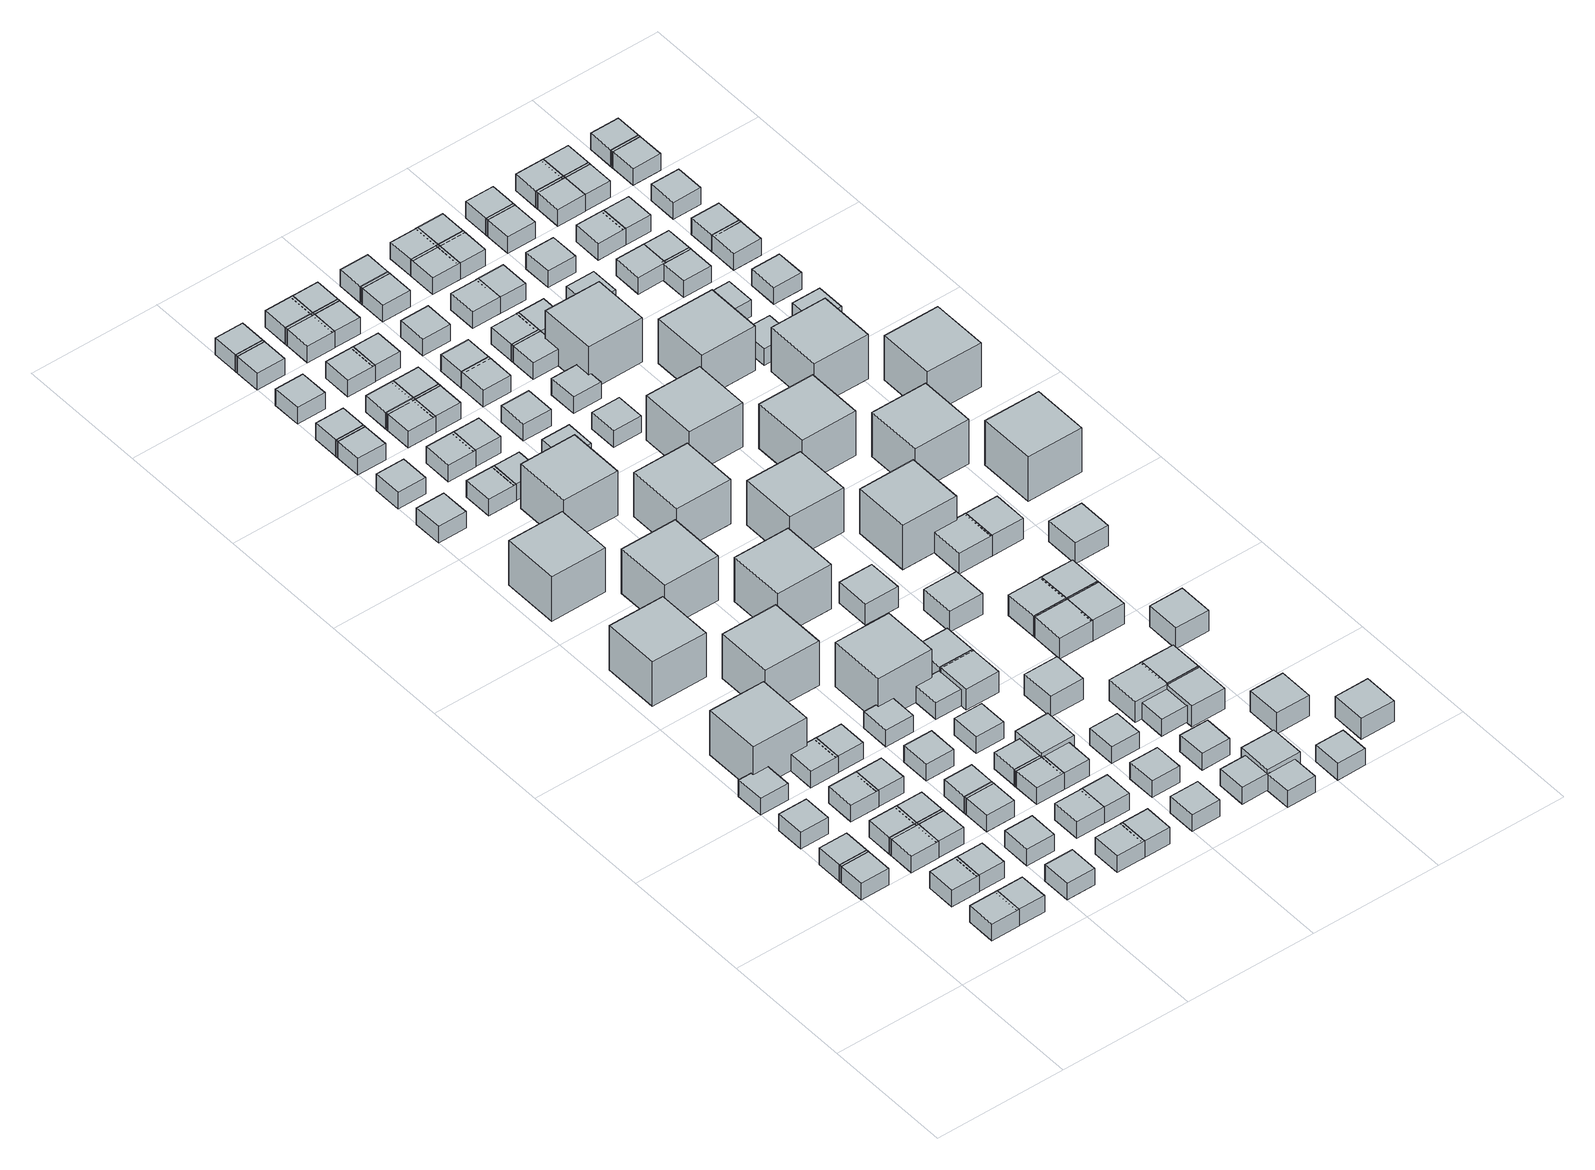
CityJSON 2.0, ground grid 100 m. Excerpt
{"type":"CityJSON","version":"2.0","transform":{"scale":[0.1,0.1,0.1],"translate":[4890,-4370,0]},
"CityObjects":{
"object1":{"type":"GenericCityObject","geometry":[{"type":"Solid","lod":"1","boundaries":[[[[0,1,2,3]],[[4,5,1,0]],[[5,6,2,1]],[[6,7,3,2]],[[7,4,0,3]],[[7,6,5,4]]]]}]},
"object2":{"type":"GenericCityObject","geometry":[{"type":"Solid","lod":"1","boundaries":[[[[8,9,10,11]],[[12,13,9,8]],[[13,14,10,9]],[[14,15,11,10]],[[15,12,8,11]],[[15,14,13,12]]]]}]},
"object3":{"type":"GenericCityObject","geometry":[{"type":"Solid","lod":"1","boundaries":[[[[16,17,18,19]],[[20,21,17,16]],[[21,22,18,17]],[[22,23,19,18]],[[23,20,16,19]],[[23,22,21,20]]]]}]},
"object4":{"type":"GenericCityObject","geometry":[{"type":"Solid","lod":"1","boundaries":[[[[24,25,26,27]],[[28,29,25,24]],[[29,30,26,25]],[[30,31,27,26]],[[31,28,24,27]],[[31,30,29,28]]]]}]},
"object5":{"type":"GenericCityObject","geometry":[{"type":"Solid","lod":"1","boundaries":[[[[32,33,34,35]],[[36,37,33,32]],[[37,38,34,33]],[[38,39,35,34]],[[39,36,32,35]],[[39,38,37,36]]]]}]},
"object6":{"type":"GenericCityObject","geometry":[{"type":"Solid","lod":"1","boundaries":[[[[40,41,42,43]],[[44,45,41,40]],[[45,46,42,41]],[[46,47,43,42]],[[47,44,40,43]],[[47,46,45,44]]]]}]},
"object7":{"type":"GenericCityObject","geometry":[{"type":"Solid","lod":"1","boundaries":[[[[48,49,50,51]],[[52,53,49,48]],[[53,54,50,49]],[[54,55,51,50]],[[55,52,48,51]],[[55,54,53,52]]]]}]},
"object8":{"type":"GenericCityObject","geometry":[{"type":"Solid","lod":"1","boundaries":[[[[56,57,58,59]],[[60,61,57,56]],[[61,62,58,57]],[[62,63,59,58]],[[63,60,56,59]],[[63,62,61,60]]]]}]},
"object9":{"type":"GenericCityObject","geometry":[{"type":"Solid","lod":"1","boundaries":[[[[64,65,66,67]],[[68,69,65,64]],[[69,70,66,65]],[[70,71,67,66]],[[71,68,64,67]],[[71,70,69,68]]]]}]},
"object10":{"type":"GenericCityObject","geometry":[{"type":"Solid","lod":"1","boundaries":[[[[72,73,74,75]],[[76,77,73,72]],[[77,78,74,73]],[[78,79,75,74]],[[79,76,72,75]],[[79,78,77,76]]]]}]},
"object11":{"type":"GenericCityObject","geometry":[{"type":"Solid","lod":"1","boundaries":[[[[80,81,82,83]],[[84,85,81,80]],[[85,86,82,81]],[[86,87,83,82]],[[87,84,80,83]],[[87,86,85,84]]]]}]},
"object12":{"type":"GenericCityObject","geometry":[{"type":"Solid","lod":"1","boundaries":[[[[88,89,90,91]],[[92,93,89,88]],[[93,94,90,89]],[[94,95,91,90]],[[95,92,88,91]],[[95,94,93,92]]]]}]},
"object13":{"type":"GenericCityObject","geometry":[{"type":"Solid","lod":"1","boundaries":[[[[96,97,98,99]],[[100,101,97,96]],[[101,102,98,97]],[[102,103,99,98]],[[103,100,96,99]],[[103,102,101,100]]]]}]},
"object14":{"type":"GenericCityObject","geometry":[{"type":"Solid","lod":"1","boundaries":[[[[104,105,106,107]],[[108,109,105,104]],[[109,110,106,105]],[[110,111,107,106]],[[111,108,104,107]],[[111,110,109,108]]]]}]},
"object15":{"type":"GenericCityObject","geometry":[{"type":"Solid","lod":"1","boundaries":[[[[112,113,114,115]],[[116,117,113,112]],[[117,118,114,113]],[[118,119,115,114]],[[119,116,112,115]],[[119,118,117,116]]]]}]},
"object16":{"type":"GenericCityObject","geometry":[{"type":"Solid","lod":"1","boundaries":[[[[120,121,122,123]],[[124,125,121,120]],[[125,126,122,121]],[[126,127,123,122]],[[127,124,120,123]],[[127,126,125,124]]]]}]},
"object17":{"type":"GenericCityObject","geometry":[{"type":"Solid","lod":"1","boundaries":[[[[128,129,130,131]],[[132,133,129,128]],[[133,134,130,129]],[[134,135,131,130]],[[135,132,128,131]],[[135,134,133,132]]]]}]},
"object18":{"type":"GenericCityObject","geometry":[{"type":"Solid","lod":"1","boundaries":[[[[136,137,138,139]],[[140,141,137,136]],[[141,142,138,137]],[[142,143,139,138]],[[143,140,136,139]],[[143,142,141,140]]]]}]},
"object19":{"type":"GenericCityObject","geometry":[{"type":"Solid","lod":"1","boundaries":[[[[144,145,146,147]],[[148,149,145,144]],[[149,150,146,145]],[[150,151,147,146]],[[151,148,144,147]],[[151,150,149,148]]]]}]},
"object20":{"type":"GenericCityObject","geometry":[{"type":"Solid","lod":"1","boundaries":[[[[152,153,154,155]],[[156,157,153,152]],[[157,158,154,153]],[[158,159,155,154]],[[159,156,152,155]],[[159,158,157,156]]]]}]},
"object21":{"type":"GenericCityObject","geometry":[{"type":"Solid","lod":"1","boundaries":[[[[160,161,162,163]],[[164,165,161,160]],[[165,166,162,161]],[[166,167,163,162]],[[167,164,160,163]],[[167,166,165,164]]]]}]},
"object22":{"type":"GenericCityObject","geometry":[{"type":"Solid","lod":"1","boundaries":[[[[168,169,170,171]],[[172,173,169,168]],[[173,174,170,169]],[[174,175,171,170]],[[175,172,168,171]],[[175,174,173,172]]]]}]},
"object23":{"type":"GenericCityObject","geometry":[{"type":"Solid","lod":"1","boundaries":[[[[176,177,178,179]],[[180,181,177,176]],[[181,182,178,177]],[[182,183,179,178]],[[183,180,176,179]],[[183,182,181,180]]]]}]},
"object24":{"type":"GenericCityObject","geometry":[{"type":"Solid","lod":"1","boundaries":[[[[184,185,186,187]],[[188,189,185,184]],[[189,190,186,185]],[[190,191,187,186]],[[191,188,184,187]],[[191,190,189,188]]]]}]},
"object25":{"type":"GenericCityObject","geometry":[{"type":"Solid","lod":"1","boundaries":[[[[192,193,194,195]],[[196,197,193,192]],[[197,198,194,193]],[[198,199,195,194]],[[199,196,192,195]],[[199,198,197,196]]]]}]},
"object26":{"type":"GenericCityObject","geometry":[{"type":"Solid","lod":"1","boundaries":[[[[200,201,202,203]],[[204,205,201,200]],[[205,206,202,201]],[[206,207,203,202]],[[207,204,200,203]],[[207,206,205,204]]]]}]},
"object27":{"type":"GenericCityObject","geometry":[{"type":"Solid","lod":"1","boundaries":[[[[208,209,210,211]],[[212,213,209,208]],[[213,214,210,209]],[[214,215,211,210]],[[215,212,208,211]],[[215,214,213,212]]]]}]},
"object28":{"type":"GenericCityObject","geometry":[{"type":"Solid","lod":"1","boundaries":[[[[216,217,218,219]],[[220,221,217,216]],[[221,222,218,217]],[[222,223,219,218]],[[223,220,216,219]],[[223,222,221,220]]]]}]},
"object29":{"type":"GenericCityObject","geometry":[{"type":"Solid","lod":"1","boundaries":[[[[224,225,226,227]],[[228,229,225,224]],[[229,230,226,225]],[[230,231,227,226]],[[231,228,224,227]],[[231,230,229,228]]]]}]},
"object30":{"type":"GenericCityObject","geometry":[{"type":"Solid","lod":"1","boundaries":[[[[232,233,234,235]],[[236,237,233,232]],[[237,238,234,233]],[[238,239,235,234]],[[239,236,232,235]],[[239,238,237,236]]]]}]},
"object31":{"type":"GenericCityObject","geometry":[{"type":"Solid","lod":"1","boundaries":[[[[240,241,242,243]],[[244,245,241,240]],[[245,246,242,241]],[[246,247,243,242]],[[247,244,240,243]],[[247,246,245,244]]]]}]},
"object32":{"type":"GenericCityObject","geometry":[{"type":"Solid","lod":"1","boundaries":[[[[248,249,250,251]],[[252,253,249,248]],[[253,254,250,249]],[[254,255,251,250]],[[255,252,248,251]],[[255,254,253,252]]]]}]},
"object33":{"type":"GenericCityObject","geometry":[{"type":"Solid","lod":"1","boundaries":[[[[256,257,258,259]],[[260,261,257,256]],[[261,262,258,257]],[[262,263,259,258]],[[263,260,256,259]],[[263,262,261,260]]]]}]},
"object34":{"type":"GenericCityObject","geometry":[{"type":"Solid","lod":"1","boundaries":[[[[264,265,266,267]],[[268,269,265,264]],[[269,270,266,265]],[[270,271,267,266]],[[271,268,264,267]],[[271,270,269,268]]]]}]},
"object35":{"type":"GenericCityObject","geometry":[{"type":"Solid","lod":"1","boundaries":[[[[272,273,274,275]],[[276,277,273,272]],[[277,278,274,273]],[[278,279,275,274]],[[279,276,272,275]],[[279,278,277,276]]]]}]},
"object36":{"type":"GenericCityObject","geometry":[{"type":"Solid","lod":"1","boundaries":[[[[280,281,282,283]],[[284,285,281,280]],[[285,286,282,281]],[[286,287,283,282]],[[287,284,280,283]],[[287,286,285,284]]]]}]},
"object37":{"type":"GenericCityObject","geometry":[{"type":"Solid","lod":"1","boundaries":[[[[288,289,290,291]],[[292,293,289,288]],[[293,294,290,289]],[[294,295,291,290]],[[295,292,288,291]],[[295,294,293,292]]]]}]},
"object38":{"type":"GenericCityObject","geometry":[{"type":"Solid","lod":"1","boundaries":[[[[296,297,298,299]],[[300,301,297,296]],[[301,302,298,297]],[[302,303,299,298]],[[303,300,296,299]],[[303,302,301,300]]]]}]},
"object39":{"type":"GenericCityObject","geometry":[{"type":"Solid","lod":"1","boundaries":[[[[304,305,306,307]],[[308,309,305,304]],[[309,310,306,305]],[[310,311,307,306]],[[311,308,304,307]],[[311,310,309,308]]]]}]},
"object40":{"type":"GenericCityObject","geometry":[{"type":"Solid","lod":"1","boundaries":[[[[312,313,314,315]],[[316,317,313,312]],[[317,318,314,313]],[[318,319,315,314]],[[319,316,312,315]],[[319,318,317,316]]]]}]},
"object41":{"type":"GenericCityObject","geometry":[{"type":"Solid","lod":"1","boundaries":[[[[320,321,322,323]],[[324,325,321,320]],[[325,326,322,321]],[[326,327,323,322]],[[327,324,320,323]],[[327,326,325,324]]]]}]},
"object42":{"type":"GenericCityObject","geometry":[{"type":"Solid","lod":"1","boundaries":[[[[328,329,330,331]],[[332,333,329,328]],[[333,334,330,329]],[[334,335,331,330]],[[335,332,328,331]],[[335,334,333,332]]]]}]},
"object43":{"type":"GenericCityObject","geometry":[{"type":"Solid","lod":"1","boundaries":[[[[336,337,338,339]],[[340,341,337,336]],[[341,342,338,337]],[[342,343,339,338]],[[343,340,336,339]],[[343,342,341,340]]]]}]},
"object44":{"type":"GenericCityObject","geometry":[{"type":"Solid","lod":"1","boundaries":[[[[344,345,346,347]],[[348,349,345,344]],[[349,350,346,345]],[[350,351,347,346]],[[351,348,344,347]],[[351,350,349,348]]]]}]},
"object45":{"type":"GenericCityObject","geometry":[{"type":"Solid","lod":"1","boundaries":[[[[352,353,354,355]],[[356,357,353,352]],[[357,358,354,353]],[[358,359,355,354]],[[359,356,352,355]],[[359,358,357,356]]]]}]},
"object46":{"type":"GenericCityObject","geometry":[{"type":"Solid","lod":"1","boundaries":[[[[360,361,362,363]],[[364,365,361,360]],[[365,366,362,361]],[[366,367,363,362]],[[367,364,360,363]],[[367,366,365,364]]]]}]},
"object47":{"type":"GenericCityObject","geometry":[{"type":"Solid","lod":"1","boundaries":[[[[368,369,370,371]],[[372,373,369,368]],[[373,374,370,369]],[[374,375,371,370]],[[375,372,368,371]],[[375,374,373,372]]]]}]},
"object48":{"type":"GenericCityObject","geometry":[{"type":"Solid","lod":"1","boundaries":[[[[376,377,378,379]],[[380,381,377,376]],[[381,382,378,377]],[[382,383,379,378]],[[383,380,376,379]],[[383,382,381,380]]]]}]},
"object49":{"type":"GenericCityObject","geometry":[{"type":"Solid","lod":"1","boundaries":[[[[384,385,386,387]],[[388,389,385,384]],[[389,390,386,385]],[[390,391,387,386]],[[391,388,384,387]],[[391,390,389,388]]]]}]},
"object50":{"type":"GenericCityObject","geometry":[{"type":"Solid","lod":"1","boundaries":[[[[392,393,394,395]],[[396,397,393,392]],[[397,398,394,393]],[[398,399,395,394]],[[399,396,392,395]],[[399,398,397,396]]]]}]},
"object51":{"type":"GenericCityObject","geometry":[{"type":"Solid","lod":"1","boundaries":[[[[400,401,402,403]],[[404,405,401,400]],[[405,406,402,401]],[[406,407,403,402]],[[407,404,400,403]],[[407,406,405,404]]]]}]},
"object52":{"type":"GenericCityObject","geometry":[{"type":"Solid","lod":"1","boundaries":[[[[408,409,410,411]],[[412,413,409,408]],[[413,414,410,409]],[[414,415,411,410]],[[415,412,408,411]],[[415,414,413,412]]]]}]},
"object53":{"type":"GenericCityObject","geometry":[{"type":"Solid","lod":"1","boundaries":[[[[416,417,418,419]],[[420,421,417,416]],[[421,422,418,417]],[[422,423,419,418]],[[423,420,416,419]],[[423,422,421,420]]]]}]},
"object54":{"type":"GenericCityObject","geometry":[{"type":"Solid","lod":"1","boundaries":[[[[424,425,426,427]],[[428,429,425,424]],[[429,430,426,425]],[[430,431,427,426]],[[431,428,424,427]],[[431,430,429,428]]]]}]},
"object55":{"type":"GenericCityObject","geometry":[{"type":"Solid","lod":"1","boundaries":[[[[432,433,434,435]],[[436,437,433,432]],[[437,438,434,433]],[[438,439,435,434]],[[439,436,432,435]],[[439,438,437,436]]]]}]},
"object56":{"type":"GenericCityObject","geometry":[{"type":"Solid","lod":"1","boundaries":[[[[440,441,442,443]],[[444,445,441,440]],[[445,446,442,441]],[[446,447,443,442]],[[447,444,440,443]],[[447,446,445,444]]]]}]},
"object57":{"type":"GenericCityObject","geometry":[{"type":"Solid","lod":"1","boundaries":[[[[448,449,450,451]],[[452,453,449,448]],[[453,454,450,449]],[[454,455,451,450]],[[455,452,448,451]],[[455,454,453,452]]]]}]},
"object58":{"type":"GenericCityObject","geometry":[{"type":"Solid","lod":"1","boundaries":[[[[456,457,458,459]],[[460,461,457,456]],[[461,462,458,457]],[[462,463,459,458]],[[463,460,456,459]],[[463,462,461,460]]]]}]},
"object59":{"type":"GenericCityObject","geometry":[{"type":"Solid","lod":"1","boundaries":[[[[464,465,466,467]],[[468,469,465,464]],[[469,470,466,465]],[[470,471,467,466]],[[471,468,464,467]],[[471,470,469,468]]]]}]},
"object60":{"type":"GenericCityObject","geometry":[{"type":"Solid","lod":"1","boundaries":[[[[472,473,474,475]],[[476,477,473,472]],[[477,478,474,473]],[[478,479,475,474]],[[479,476,472,475]],[[479,478,477,476]]]]}]},
"object61":{"type":"GenericCityObject","geometry":[{"type":"Solid","lod":"1","boundaries":[[[[480,481,482,483]],[[484,485,481,480]],[[485,486,482,481]],[[486,487,483,482]],[[487,484,480,483]],[[487,486,485,484]]]]}]},
"object62":{"type":"GenericCityObject","geometry":[{"type":"Solid","lod":"1","boundaries":[[[[488,489,490,491]],[[492,493,489,488]],[[493,494,490,489]],[[494,495,491,490]],[[495,492,488,491]],[[495,494,493,492]]]]}]},
"object63":{"type":"GenericCityObject","geometry":[{"type":"Solid","lod":"1","boundaries":[[[[496,497,498,499]],[[500,501,497,496]],[[501,502,498,497]],[[502,503,499,498]],[[503,500,496,499]],[[503,502,501,500]]]]}]},
"object64":{"type":"GenericCityObject","geometry":[{"type":"Solid","lod":"1","boundaries":[[[[504,505,506,507]],[[508,509,505,504]],[[509,510,506,505]],[[510,511,507,506]],[[511,508,504,507]],[[511,510,509,508]]]]}]},
"object65":{"type":"GenericCityObject","geometry":[{"type":"Solid","lod":"1","boundaries":[[[[512,513,514,515]],[[516,517,513,512]],[[517,518,514,513]],[[518,519,515,514]],[[519,516,512,515]],[[519,518,517,516]]]]}]},
"object66":{"type":"GenericCityObject","geometry":[{"type":"Solid","lod":"1","boundaries":[[[[520,521,522,523]],[[524,525,521,520]],[[525,526,522,521]],[[526,527,523,522]],[[527,524,520,523]],[[527,526,525,524]]]]}]},
"object67":{"type":"GenericCityObject","geometry":[{"type":"Solid","lod":"1","boundaries":[[[[528,529,530,531]],[[532,533,529,528]],[[533,534,530,529]],[[534,535,531,530]],[[535,532,528,531]],[[535,534,533,532]]]]}]},
"object68":{"type":"GenericCityObject","geometry":[{"type":"Solid","lod":"1","boundaries":[[[[536,537,538,539]],[[540,541,537,536]],[[541,542,538,537]],[[542,543,539,538]],[[543,540,536,539]],[[543,542,541,540]]]]}]},
"object69":{"type":"GenericCityObject","geometry":[{"type":"Solid","lod":"1","boundaries":[[[[544,545,546,547]],[[548,549,545,544]],[[549,550,546,545]],[[550,551,547,546]],[[551,548,544,547]],[[551,550,549,548]]]]}]},
"object70":{"type":"GenericCityObject","geometry":[{"type":"Solid","lod":"1","boundaries":[[[[552,553,554,555]],[[556,557,553,552]],[[557,558,554,553]],[[558,559,555,554]],[[559,556,552,555]],[[559,558,557,556]]]]}]},
"object71":{"type":"GenericCityObject","geometry":[{"type":"Solid","lod":"1","boundaries":[[[[560,561,562,563]],[[564,565,561,560]],[[565,566,562,561]],[[566,567,563,562]],[[567,564,560,563]],[[567,566,565,564]]]]}]},
"object72":{"type":"GenericCityObject","geometry":[{"type":"Solid","lod":"1","boundaries":[[[[568,569,570,571]],[[572,573,569,568]],[[573,574,570,569]],[[574,575,571,570]],[[575,572,568,571]],[[575,574,573,572]]]]}]},
"object73":{"type":"GenericCityObject","geometry":[{"type":"Solid","lod":"1","boundaries":[[[[576,577,578,579]],[[580,581,577,576]],[[581,582,578,577]],[[582,583,579,578]],[[583,580,576,579]],[[583,582,581,580]]]]}]},
"object74":{"type":"GenericCityObject","geometry":[{"type":"Solid","lod":"1","boundaries":[[[[584,585,586,587]],[[588,589,585,584]],[[589,590,586,585]],[[590,591,587,586]],[[591,588,584,587]],[[591,590,589,588]]]]}]},
"object75":{"type":"GenericCityObject","geometry":[{"type":"Solid","lod":"1","boundaries":[[[[592,593,594,595]],[[596,597,593,592]],[[597,598,594,593]],[[598,599,595,594]],[[599,596,592,595]],[[599,598,597,596]]]]}]},
"object76":{"type":"GenericCityObject","geometry":[{"type":"Solid","lod":"1","boundaries":[[[[600,601,602,603]],[[604,605,601,600]],[[605,606,602,601]],[[606,607,603,602]],[[607,604,600,603]],[[607,606,605,604]]]]}]},
"object77":{"type":"GenericCityObject","geometry":[{"type":"Solid","lod":"1","boundaries":[[[[608,609,610,611]],[[612,613,609,608]],[[613,614,610,609]],[[614,615,611,610]],[[615,612,608,611]],[[615,614,613,612]]]]}]},
"object78":{"type":"GenericCityObject","geometry":[{"type":"Solid","lod":"1","boundaries":[[[[616,617,618,619]],[[620,621,617,616]],[[621,622,618,617]],[[622,623,619,618]],[[623,620,616,619]],[[623,622,621,620]]]]}]},
"object79":{"type":"GenericCityObject","geometry":[{"type":"Solid","lod":"1","boundaries":[[[[624,625,626,627]],[[628,629,625,624]],[[629,630,626,625]],[[630,631,627,626]],[[631,628,624,627]],[[631,630,629,628]]]]}]},
"object80":{"type":"GenericCityObject","geometry":[{"type":"Solid","lod":"1","boundaries":[[[[632,633,634,635]],[[636,637,633,632]],[[637,638,634,633]],[[638,639,635,634]],[[639,636,632,635]],[[639,638,637,636]]]]}]},
"object81":{"type":"GenericCityObject","geometry":[{"type":"Solid","lod":"1","boundaries":[[[[640,641,642,643]],[[644,645,641,640]],[[645,646,642,641]],[[646,647,643,642]],[[647,644,640,643]],[[647,646,645,644]]]]}]},
"object82":{"type":"GenericCityObject","geometry":[{"type":"Solid","lod":"1","boundaries":[[[[648,649,650,651]],[[652,653,649,648]],[[653,654,650,649]],[[654,655,651,650]],[[655,652,648,651]],[[655,654,653,652]]]]}]},
"object83":{"type":"GenericCityObject","geometry":[{"type":"Solid","lod":"1","boundaries":[[[[656,657,658,659]],[[660,661,657,656]],[[661,662,658,657]],[[662,663,659,658]],[[663,660,656,659]],[[663,662,661,660]]]]}]},
"object84":{"type":"GenericCityObject","geometry":[{"type":"Solid","lod":"1","boundaries":[[[[664,665,666,667]],[[668,669,665,664]],[[669,670,666,665]],[[670,671,667,666]],[[671,668,664,667]],[[671,670,669,668]]]]}]},
"object85":{"type":"GenericCityObject","geometry":[{"type":"Solid","lod":"1","boundaries":[[[[672,673,674,675]],[[676,677,673,672]],[[677,678,674,673]],[[678,679,675,674]],[[679,676,672,675]],[[679,678,677,676]]]]}]},
"object86":{"type":"GenericCityObject","geometry":[{"type":"Solid","lod":"1","boundaries":[[[[680,681,682,683]],[[684,685,681,680]],[[685,686,682,681]],[[686,687,683,682]],[[687,684,680,683]],[[687,686,685,684]]]]}]},
"object87":{"type":"GenericCityObject","geometry":[{"type":"Solid","lod":"1","boundaries":[[[[688,689,690,691]],[[692,693,689,688]],[[693,694,690,689]],[[694,695,691,690]],[[695,692,688,691]],[[695,694,693,692]]]]}]},
"object88":{"type":"GenericCityObject","geometry":[{"type":"Solid","lod":"1","boundaries":[[[[696,697,698,699]],[[700,701,697,696]],[[701,702,698,697]],[[702,703,699,698]],[[703,700,696,699]],[[703,702,701,700]]]]}]},
"object89":{"type":"GenericCityObject","geometry":[{"type":"Solid","lod":"1","boundaries":[[[[704,705,706,707]],[[708,709,705,704]],[[709,710,706,705]],[[710,711,707,706]],[[711,708,704,707]],[[711,710,709,708]]]]}]},
"object90":{"type":"GenericCityObject","geometry":[{"type":"Solid","lod":"1","boundaries":[[[[712,713,714,715]],[[716,717,713,712]],[[717,718,714,713]],[[718,719,715,714]],[[719,716,712,715]],[[719,718,717,716]]]]}]},
"object91":{"type":"GenericCityObject","geometry":[{"type":"Solid","lod":"1","boundaries":[[[[720,721,722,723]],[[724,725,721,720]],[[725,726,722,721]],[[726,727,723,722]],[[727,724,720,723]],[[727,726,725,724]]]]}]},
"object92":{"type":"GenericCityObject","geometry":[{"type":"Solid","lod":"1","boundaries":[[[[728,729,730,731]],[[732,733,729,728]],[[733,734,730,729]],[[734,735,731,730]],[[735,732,728,731]],[[735,734,733,732]]]]}]},
"object93":{"type":"GenericCityObject","geometry":[{"type":"Solid","lod":"1","boundaries":[[[[736,737,738,739]],[[740,741,737,736]],[[741,742,738,737]],[[742,743,739,738]],[[743,740,736,739]],[[743,742,741,740]]]]}]},
"object94":{"type":"GenericCityObject","geometry":[{"type":"Solid","lod":"1","boundaries":[[[[744,745,746,747]],[[748,749,745,744]],[[749,750,746,745]],[[750,751,747,746]],[[751,748,744,747]],[[751,750,749,748]]]]}]},
"object95":{"type":"GenericCityObject","geometry":[{"type":"Solid","lod":"1","boundaries":[[[[752,753,754,755]],[[756,757,753,752]],[[757,758,754,753]],[[758,759,755,754]],[[759,756,752,755]],[[759,758,757,756]]]]}]},
"object96":{"type":"GenericCityObject","geometry":[{"type":"Solid","lod":"1","boundaries":[[[[760,761,762,763]],[[764,765,761,760]],[[765,766,762,761]],[[766,767,763,762]],[[767,764,760,763]],[[767,766,765,764]]]]}]},
"object97":{"type":"GenericCityObject","geometry":[{"type":"Solid","lod":"1","boundaries":[[[[768,769,770,771]],[[772,773,769,768]],[[773,774,770,769]],[[774,775,771,770]],[[775,772,768,771]],[[775,774,773,772]]]]}]},
"object98":{"type":"GenericCityObject","geometry":[{"type":"Solid","lod":"1","boundaries":[[[[776,777,778,779]],[[780,781,777,776]],[[781,782,778,777]],[[782,783,779,778]],[[783,780,776,779]],[[783,782,781,780]]]]}]},
"object99":{"type":"GenericCityObject","geometry":[{"type":"Solid","lod":"1","boundaries":[[[[784,785,786,787]],[[788,789,785,784]],[[789,790,786,785]],[[790,791,787,786]],[[791,788,784,787]],[[791,790,789,788]]]]}]},
"object100":{"type":"GenericCityObject","geometry":[{"type":"Solid","lod":"1","boundaries":[[[[792,793,794,795]],[[796,797,793,792]],[[797,798,794,793]],[[798,799,795,794]],[[799,796,792,795]],[[799,798,797,796]]]]}]},
"object101":{"type":"GenericCityObject","geometry":[{"type":"Solid","lod":"1","boundaries":[[[[800,801,802,803]],[[804,805,801,800]],[[805,806,802,801]],[[806,807,803,802]],[[807,804,800,803]],[[807,806,805,804]]]]}]},
"object102":{"type":"GenericCityObject","geometry":[{"type":"Solid","lod":"1","boundaries":[[[[808,809,810,811]],[[812,813,809,808]],[[813,814,810,809]],[[814,815,811,810]],[[815,812,808,811]],[[815,814,813,812]]]]}]},
"object103":{"type":"GenericCityObject","geometry":[{"type":"Solid","lod":"1","boundaries":[[[[816,817,818,819]],[[820,821,817,816]],[[821,822,818,817]],[[822,823,819,818]],[[823,820,816,819]],[[823,822,821,820]]]]}]},
"object104":{"type":"GenericCityObject","geometry":[{"type":"Solid","lod":"1","boundaries":[[[[824,825,826,827]],[[828,829,825,824]],[[829,830,826,825]],[[830,831,827,826]],[[831,828,824,827]],[[831,830,829,828]]]]}]},
"object105":{"type":"GenericCityObject","geometry":[{"type":"Solid","lod":"1","boundaries":[[[[832,833,834,835]],[[836,837,833,832]],[[837,838,834,833]],[[838,839,835,834]],[[839,836,832,835]],[[839,838,837,836]]]]}]},
"object106":{"type":"GenericCityObject","geometry":[{"type":"Solid","lod":"1","boundaries":[[[[840,841,842,843]],[[844,845,841,840]],[[845,846,842,841]],[[846,847,843,842]],[[847,844,840,843]],[[847,846,845,844]]]]}]},
"object107":{"type":"GenericCityObject","geometry":[{"type":"Solid","lod":"1","boundaries":[[[[848,849,850,851]],[[852,853,849,848]],[[853,854,850,849]],[[854,855,851,850]],[[855,852,848,851]],[[855,854,853,852]]]]}]},
"object108":{"type":"GenericCityObject","geometry":[{"type":"Solid","lod":"1","boundaries":[[[[856,857,858,859]],[[860,861,857,856]],[[861,862,858,857]],[[862,863,859,858]],[[863,860,856,859]],[[863,862,861,860]]]]}]},
"object109":{"type":"GenericCityObject","geometry":[{"type":"Solid","lod":"1","boundaries":[[[[864,865,866,867]],[[868,869,865,864]],[[869,870,866,865]],[[870,871,867,866]],[[871,868,864,867]],[[871,870,869,868]]]]}]},
"object110":{"type":"GenericCityObject","geometry":[{"type":"Solid","lod":"1","boundaries":[[[[872,873,874,875]],[[876,877,873,872]],[[877,878,874,873]],[[878,879,875,874]],[[879,876,872,875]],[[879,878,877,876]]]]}]},
"object111":{"type":"GenericCityObject","geometry":[{"type":"Solid","lod":"1","boundaries":[[[[880,881,882,883]],[[884,885,881,880]],[[885,886,882,881]],[[886,887,883,882]],[[887,884,880,883]],[[887,886,885,884]]]]}]},
"object112":{"type":"GenericCityObject","geometry":[{"type":"Solid","lod":"1","boundaries":[[[[888,889,890,891]],[[892,893,889,888]],[[893,894,890,889]],[[894,895,891,890]],[[895,892,888,891]],[[895,894,893,892]]]]}]},
"object113":{"type":"GenericCityObject","geometry":[{"type":"Solid","lod":"1","boundaries":[[[[896,897,898,899]],[[900,901,897,896]],[[901,902,898,897]],[[902,903,899,898]],[[903,900,896,899]],[[903,902,901,900]]]]}]},
"object114":{"type":"GenericCityObject","geometry":[{"type":"Solid","lod":"1","boundaries":[[[[904,905,906,907]],[[908,909,905,904]],[[909,910,906,905]],[[910,911,907,906]],[[911,908,904,907]],[[911,910,909,908]]]]}]},
"object115":{"type":"GenericCityObject","geometry":[{"type":"Solid","lod":"1","boundaries":[[[[912,913,914,915]],[[916,917,913,912]],[[917,918,914,913]],[[918,919,915,914]],[[919,916,912,915]],[[919,918,917,916]]]]}]},
"object116":{"type":"GenericCityObject","geometry":[{"type":"Solid","lod":"1","boundaries":[[[[920,921,922,923]],[[924,925,921,920]],[[925,926,922,921]],[[926,927,923,922]],[[927,924,920,923]],[[927,926,925,924]]]]}]},
"object117":{"type":"GenericCityObject","geometry":[{"type":"Solid","lod":"1","boundaries":[[[[928,929,930,931]],[[932,933,929,928]],[[933,934,930,929]],[[934,935,931,930]],[[935,932,928,931]],[[935,934,933,932]]]]}]},
"object118":{"type":"GenericCityObject","geometry":[{"type":"Solid","lod":"1","boundaries":[[[[936,937,938,939]],[[940,941,937,936]],[[941,942,938,937]],[[942,943,939,938]],[[943,940,936,939]],[[943,942,941,940]]]]}]},
"object119":{"type":"GenericCityObject","geometry":[{"type":"Solid","lod":"1","boundaries":[[[[944,945,946,947]],[[948,949,945,944]],[[949,950,946,945]],[[950,951,947,946]],[[951,948,944,947]],[[951,950,949,948]]]]}]},
"object120":{"type":"GenericCityObject","geometry":[{"type":"Solid","lod":"1","boundaries":[[[[952,953,954,955]],[[956,957,953,952]],[[957,958,954,953]],[[958,959,955,954]],[[959,956,952,955]],[[959,958,957,956]]]]}]},
"object121":{"type":"GenericCityObject","geometry":[{"type":"Solid","lod":"1","boundaries":[[[[960,961,962,963]],[[964,965,961,960]],[[965,966,962,961]],[[966,967,963,962]],[[967,964,960,963]],[[967,966,965,964]]]]}]},
"object122":{"type":"GenericCityObject","geometry":[{"type":"Solid","lod":"1","boundaries":[[[[968,969,970,971]],[[972,973,969,968]],[[973,974,970,969]],[[974,975,971,970]],[[975,972,968,971]],[[975,974,973,972]]]]}]},
"object123":{"type":"GenericCityObject","geometry":[{"type":"Solid","lod":"1","boundaries":[[[[976,977,978,979]],[[980,981,977,976]],[[981,982,978,977]],[[982,983,979,978]],[[983,980,976,979]],[[983,982,981,980]]]]}]},
"object124":{"type":"GenericCityObject","geometry":[{"type":"Solid","lod":"1","boundaries":[[[[984,985,986,987]],[[988,989,985,984]],[[989,990,986,985]],[[990,991,987,986]],[[991,988,984,987]],[[991,990,989,988]]]]}]},
"object125":{"type":"GenericCityObject","geometry":[{"type":"Solid","lod":"1","boundaries":[[[[992,993,994,995]],[[996,997,993,992]],[[997,998,994,993]],[[998,999,995,994]],[[999,996,992,995]],[[999,998,997,996]]]]}]},
"object126":{"type":"GenericCityObject","geometry":[{"type":"Solid","lod":"1","boundaries":[[[[1000,1001,1002,1003]],[[1004,1005,1001,1000]],[[1005,1006,1002,1001]],[[1006,1007,1003,1002]],[[1007,1004,1000,1003]],[[1007,1006,1005,1004]]]]}]},
"object127":{"type":"GenericCityObject","geometry":[{"type":"Solid","lod":"1","boundaries":[[[[1008,1009,1010,1011]],[[1012,1013,1009,1008]],[[1013,1014,1010,1009]],[[1014,1015,1011,1010]],[[1015,1012,1008,1011]],[[1015,1014,1013,1012]]]]}]},
"object128":{"type":"GenericCityObject","geometry":[{"type":"Solid","lod":"1","boundaries":[[[[1016,1017,1018,1019]],[[1020,1021,1017,1016]],[[1021,1022,1018,1017]],[[1022,1023,1019,1018]],[[1023,1020,1016,1019]],[[1023,1022,1021,1020]]]]}]},
"object129":{"type":"GenericCityObject","geometry":[{"type":"Solid","lod":"1","boundaries":[[[[1024,1025,1026,1027]],[[1028,1029,1025,1024]],[[1029,1030,1026,1025]],[[1030,1031,1027,1026]],[[1031,1028,1024,1027]],[[1031,1030,1029,1028]]]]}]},
"object130":{"type":"GenericCityObject","geometry":[{"type":"Solid","lod":"1","boundaries":[[[[1032,1033,1034,1035]],[[1036,1037,1033,1032]],[[1037,1038,1034,1033]],[[1038,1039,1035,1034]],[[1039,1036,1032,1035]],[[1039,1038,1037,1036]]]]}]},
"object131":{"type":"GenericCityObject","geometry":[{"type":"Solid","lod":"1","boundaries":[[[[1040,1041,1042,1043]],[[1044,1045,1041,1040]],[[1045,1046,1042,1041]],[[1046,1047,1043,1042]],[[1047,1044,1040,1043]],[[1047,1046,1045,1044]]]]}]},
"object132":{"type":"GenericCityObject","geometry":[{"type":"Solid","lod":"1","boundaries":[[[[1048,1049,1050,1051]],[[1052,1053,1049,1048]],[[1053,1054,1050,1049]],[[1054,1055,1051,1050]],[[1055,1052,1048,1051]],[[1055,1054,1053,1052]]]]}]},
"object133":{"type":"GenericCityObject","geometry":[{"type":"Solid","lod":"1","boundaries":[[[[1056,1057,1058,1059]],[[1060,1061,1057,1056]],[[1061,1062,1058,1057]],[[1062,1063,1059,1058]],[[1063,1060,1056,1059]],[[1063,1062,1061,1060]]]]}]},
"object134":{"type":"GenericCityObject","geometry":[{"type":"Solid","lod":"1","boundaries":[[[[1064,1065,1066,1067]],[[1068,1069,1065,1064]],[[1069,1070,1066,1065]],[[1070,1071,1067,1066]],[[1071,1068,1064,1067]],[[1071,1070,1069,1068]]]]}]},
"object135":{"type":"GenericCityObject","geometry":[{"type":"Solid","lod":"1","boundaries":[[[[1072,1073,1074,1075]],[[1076,1077,1073,1072]],[[1077,1078,1074,1073]],[[1078,1079,1075,1074]],[[1079,1076,1072,1075]],[[1079,1078,1077,1076]]]]}]},
"object136":{"type":"GenericCityObject","geometry":[{"type":"Solid","lod":"1","boundaries":[[[[1080,1081,1082,1083]],[[1084,1085,1081,1080]],[[1085,1086,1082,1081]],[[1086,1087,1083,1082]],[[1087,1084,1080,1083]],[[1087,1086,1085,1084]]]]}]},
"object137":{"type":"GenericCityObject","geometry":[{"type":"Solid","lod":"1","boundaries":[[[[1088,1089,1090,1091]],[[1092,1093,1089,1088]],[[1093,1094,1090,1089]],[[1094,1095,1091,1090]],[[1095,1092,1088,1091]],[[1095,1094,1093,1092]]]]}]},
"object138":{"type":"GenericCityObject","geometry":[{"type":"Solid","lod":"1","boundaries":[[[[1096,1097,1098,1099]],[[1100,1101,1097,1096]],[[1101,1102,1098,1097]],[[1102,1103,1099,1098]],[[1103,1100,1096,1099]],[[1103,1102,1101,1100]]]]}]},
"object139":{"type":"GenericCityObject","geometry":[{"type":"Solid","lod":"1","boundaries":[[[[1104,1105,1106,1107]],[[1108,1109,1105,1104]],[[1109,1110,1106,1105]],[[1110,1111,1107,1106]],[[1111,1108,1104,1107]],[[1111,1110,1109,1108]]]]}]}
},
"vertices":[
[0,1000,0],[220,1000,0],[220,1220,0],[0,1220,0],[0,1000,140],[220,1000,140],[220,1220,140],[0,1220,140],
[0,1200,0],[220,1200,0],[220,1420,0],[0,1420,0],[0,1200,140],[220,1200,140],[220,1420,140],[0,1420,140],
[400,200,0],[620,200,0],[620,420,0],[400,420,0],[400,200,140],[620,200,140],[620,420,140],[400,420,140],
[0,1600,0],[220,1600,0],[220,1820,0],[0,1820,0],[0,1600,140],[220,1600,140],[220,1820,140],[0,1820,140],
[400,600,0],[620,600,0],[620,820,0],[400,820,0],[400,600,140],[620,600,140],[620,820,140],[400,820,140],
[0,2000,0],[220,2000,0],[220,2220,0],[0,2220,0],[0,2000,140],[220,2000,140],[220,2220,140],[0,2220,140],
[600,200,0],[820,200,0],[820,420,0],[600,420,0],[600,200,140],[820,200,140],[820,420,140],[600,420,140],
[400,1000,0],[620,1000,0],[620,1220,0],[400,1220,0],[400,1000,140],[620,1000,140],[620,1220,140],[400,1220,140],
[400,1200,0],[620,1200,0],[620,1420,0],[400,1420,0],[400,1200,140],[620,1200,140],[620,1420,140],[400,1420,140],
[600,600,0],[820,600,0],[820,820,0],[600,820,0],[600,600,140],[820,600,140],[820,820,140],[600,820,140],
[400,1600,0],[620,1600,0],[620,1820,0],[400,1820,0],[400,1600,140],[620,1600,140],[620,1820,140],[400,1820,140],
[100,2200,0],[529,2200,0],[529,2629,0],[100,2629,0],[100,2200,375],[529,2200,375],[529,2629,375],[100,2629,375],
[600,1000,0],[820,1000,0],[820,1220,0],[600,1220,0],[600,1000,140],[820,1000,140],[820,1220,140],[600,1220,140],
[600,1200,0],[820,1200,0],[820,1420,0],[600,1420,0],[600,1200,140],[820,1200,140],[820,1420,140],[600,1420,140],
[400,2000,0],[620,2000,0],[620,2220,0],[400,2220,0],[400,2000,140],[620,2000,140],[620,2220,140],[400,2220,140],
[1000,200,0],[1220,200,0],[1220,420,0],[1000,420,0],[1000,200,140],[1220,200,140],[1220,420,140],[1000,420,140],
[600,1600,0],[820,1600,0],[820,1820,0],[600,1820,0],[600,1600,140],[820,1600,140],[820,1820,140],[600,1820,140],
[1000,600,0],[1220,600,0],[1220,820,0],[1000,820,0],[1000,600,140],[1220,600,140],[1220,820,140],[1000,820,140],
[100,3200,0],[529,3200,0],[529,3629,0],[100,3629,0],[100,3200,375],[529,3200,375],[529,3629,375],[100,3629,375],
[600,2000,0],[820,2000,0],[820,2220,0],[600,2220,0],[600,2000,140],[820,2000,140],[820,2220,140],[600,2220,140],
[1000,1000,0],[1220,1000,0],[1220,1220,0],[1000,1220,0],[1000,1000,140],[1220,1000,140],[1220,1220,140],[1000,1220,140],
[1000,1200,0],[1220,1200,0],[1220,1420,0],[1000,1420,0],[1000,1200,140],[1220,1200,140],[1220,1420,140],[1000,1420,140],
[1400,200,0],[1620,200,0],[1620,420,0],[1400,420,0],[1400,200,140],[1620,200,140],[1620,420,140],[1400,420,140],
[1000,1600,0],[1220,1600,0],[1220,1820,0],[1000,1820,0],[1000,1600,140],[1220,1600,140],[1220,1820,140],[1000,1820,140],
[100,4200,0],[529,4200,0],[529,4629,0],[100,4629,0],[100,4200,375],[529,4200,375],[529,4629,375],[100,4629,375],
[600,2700,0],[1029,2700,0],[1029,3129,0],[600,3129,0],[600,2700,375],[1029,2700,375],[1029,3129,375],[600,3129,375],
[0,5200,0],[220,5200,0],[220,5420,0],[0,5420,0],[0,5200,140],[220,5200,140],[220,5420,140],[0,5420,140],
[1400,600,0],[1620,600,0],[1620,820,0],[1400,820,0],[1400,600,140],[1620,600,140],[1620,820,140],[1400,820,140],
[1000,2000,0],[1220,2000,0],[1220,2220,0],[1000,2220,0],[1000,2000,140],[1220,2000,140],[1220,2220,140],[1000,2220,140],
[1600,200,0],[1820,200,0],[1820,420,0],[1600,420,0],[1600,200,140],[1820,200,140],[1820,420,140],[1600,420,140],
[0,5600,0],[220,5600,0],[220,5820,0],[0,5820,0],[0,5600,140],[220,5600,140],[220,5820,140],[0,5820,140],
[1400,1000,0],[1620,1000,0],[1620,1220,0],[1400,1220,0],[1400,1000,140],[1620,1000,140],[1620,1220,140],[1400,1220,140],
[1400,1200,0],[1620,1200,0],[1620,1420,0],[1400,1420,0],[1400,1200,140],[1620,1200,140],[1620,1420,140],[1400,1420,140],
[1600,600,0],[1820,600,0],[1820,820,0],[1600,820,0],[1600,600,140],[1820,600,140],[1820,820,140],[1600,820,140],
[0,6000,0],[220,6000,0],[220,6220,0],[0,6220,0],[0,6000,140],[220,6000,140],[220,6220,140],[0,6220,140],
[600,3700,0],[1029,3700,0],[1029,4129,0],[600,4129,0],[600,3700,375],[1029,3700,375],[1029,4129,375],[600,4129,375],
[0,6200,0],[220,6200,0],[220,6420,0],[0,6420,0],[0,6200,140],[220,6200,140],[220,6420,140],[0,6420,140],
[1400,1600,0],[1620,1600,0],[1620,1820,0],[1400,1820,0],[1400,1600,140],[1620,1600,140],[1620,1820,140],[1400,1820,140],
[1100,2200,0],[1529,2200,0],[1529,2629,0],[1100,2629,0],[1100,2200,375],[1529,2200,375],[1529,2629,375],[1100,2629,375],
[1600,1000,0],[1820,1000,0],[1820,1220,0],[1600,1220,0],[1600,1000,140],[1820,1000,140],[1820,1220,140],[1600,1220,140],
[400,5200,0],[620,5200,0],[620,5420,0],[400,5420,0],[400,5200,140],[620,5200,140],[620,5420,140],[400,5420,140],
[0,6600,0],[220,6600,0],[220,6820,0],[0,6820,0],[0,6600,140],[220,6600,140],[220,6820,140],[0,6820,140],
[1600,1200,0],[1862,1200,0],[1862,1462,0],[1600,1462,0],[1600,1200,175],[1862,1200,175],[1862,1462,175],[1600,1462,175],
[1400,2000,0],[1620,2000,0],[1620,2220,0],[1400,2220,0],[1400,2000,140],[1620,2000,140],[1620,2220,140],[1400,2220,140],
[2000,200,0],[2220,200,0],[2220,420,0],[2000,420,0],[2000,200,140],[2220,200,140],[2220,420,140],[2000,420,140],
[400,5600,0],[620,5600,0],[620,5820,0],[400,5820,0],[400,5600,140],[620,5600,140],[620,5820,140],[400,5820,140],
[0,7000,0],[220,7000,0],[220,7220,0],[0,7220,0],[0,7000,140],[220,7000,140],[220,7220,140],[0,7220,140],
[600,4700,0],[1029,4700,0],[1029,5129,0],[600,5129,0],[600,4700,375],[1029,4700,375],[1029,5129,375],[600,5129,375],
[0,7200,0],[220,7200,0],[220,7420,0],[0,7420,0],[0,7200,140],[220,7200,140],[220,7420,140],[0,7420,140],
[600,5200,0],[820,5200,0],[820,5420,0],[600,5420,0],[600,5200,140],[820,5200,140],[820,5420,140],[600,5420,140],
[2000,600,0],[2220,600,0],[2220,820,0],[2000,820,0],[2000,600,140],[2220,600,140],[2220,820,140],[2000,820,140],
[1100,3200,0],[1529,3200,0],[1529,3629,0],[1100,3629,0],[1100,3200,375],[1529,3200,375],[1529,3629,375],[1100,3629,375],
[400,6000,0],[620,6000,0],[620,6220,0],[400,6220,0],[400,6000,140],[620,6000,140],[620,6220,140],[400,6220,140],
[1600,1950,0],[1862,1950,0],[1862,2212,0],[1600,2212,0],[1600,1950,175],[1862,1950,175],[1862,2212,175],[1600,2212,175],
[400,6200,0],[620,6200,0],[620,6420,0],[400,6420,0],[400,6200,140],[620,6200,140],[620,6420,140],[400,6420,140],
[600,5600,0],[820,5600,0],[820,5820,0],[600,5820,0],[600,5600,140],[820,5600,140],[820,5820,140],[600,5820,140],
[1600,2200,0],[1862,2200,0],[1862,2462,0],[1600,2462,0],[1600,2200,175],[1862,2200,175],[1862,2462,175],[1600,2462,175],
[2000,1000,0],[2220,1000,0],[2220,1220,0],[2000,1220,0],[2000,1000,140],[2220,1000,140],[2220,1220,140],[2000,1220,140],
[400,6600,0],[620,6600,0],[620,6820,0],[400,6820,0],[400,6600,140],[620,6600,140],[620,6820,140],[400,6820,140],
[600,6000,0],[820,6000,0],[820,6220,0],[600,6220,0],[600,6000,140],[820,6000,140],[820,6220,140],[600,6220,140],
[600,6200,0],[820,6200,0],[820,6420,0],[600,6420,0],[600,6200,140],[820,6200,140],[820,6420,140],[600,6420,140],
[2400,200,0],[2620,200,0],[2620,420,0],[2400,420,0],[2400,200,140],[2620,200,140],[2620,420,140],[2400,420,140],
[1970,1570,0],[2232,1570,0],[2232,1832,0],[1970,1832,0],[1970,1570,175],[2232,1570,175],[2232,1832,175],[1970,1832,175],
[1100,4200,0],[1529,4200,0],[1529,4629,0],[1100,4629,0],[1100,4200,375],[1529,4200,375],[1529,4629,375],[1100,4629,375],
[400,7000,0],[620,7000,0],[620,7220,0],[400,7220,0],[400,7000,140],[620,7000,140],[620,7220,140],[400,7220,140],
[1600,2950,0],[1862,2950,0],[1862,3212,0],[1600,3212,0],[1600,2950,175],[1862,2950,175],[1862,3212,175],[1600,3212,175],
[400,7200,0],[620,7200,0],[620,7420,0],[400,7420,0],[400,7200,140],[620,7200,140],[620,7420,140],[400,7420,140],
[1000,5200,0],[1220,5200,0],[1220,5420,0],[1000,5420,0],[1000,5200,140],[1220,5200,140],[1220,5420,140],[1000,5420,140],
[600,6600,0],[820,6600,0],[820,6820,0],[600,6820,0],[600,6600,140],[820,6600,140],[820,6820,140],[600,6820,140],
[2400,600,0],[2620,600,0],[2620,820,0],[2400,820,0],[2400,600,140],[2620,600,140],[2620,820,140],[2400,820,140],
[2600,0,0],[2820,0,0],[2820,220,0],[2600,220,0],[2600,0,140],[2820,0,140],[2820,220,140],[2600,220,140],
[1000,5600,0],[1220,5600,0],[1220,5820,0],[1000,5820,0],[1000,5600,140],[1220,5600,140],[1220,5820,140],[1000,5820,140],
[2600,200,0],[2862,200,0],[2862,462,0],[2600,462,0],[2600,200,175],[2862,200,175],[2862,462,175],[2600,462,175],
[600,7000,0],[820,7000,0],[820,7220,0],[600,7220,0],[600,7000,140],[820,7000,140],[820,7220,140],[600,7220,140],
[2400,1000,0],[2620,1000,0],[2620,1220,0],[2400,1220,0],[2400,1000,140],[2620,1000,140],[2620,1220,140],[2400,1220,140],
[2350,1200,0],[2612,1200,0],[2612,1462,0],[2350,1462,0],[2350,1200,175],[2612,1200,175],[2612,1462,175],[2350,1462,175],
[600,7200,0],[820,7200,0],[820,7420,0],[600,7420,0],[600,7200,140],[820,7200,140],[820,7420,140],[600,7420,140],
[1970,2570,0],[2232,2570,0],[2232,2832,0],[1970,2832,0],[1970,2570,175],[2232,2570,175],[2232,2832,175],[1970,2832,175],
[1000,6000,0],[1220,6000,0],[1220,6220,0],[1000,6220,0],[1000,6000,140],[1220,6000,140],[1220,6220,140],[1000,6220,140],
[1600,3700,0],[2029,3700,0],[2029,4129,0],[1600,4129,0],[1600,3700,375],[2029,3700,375],[2029,4129,375],[1600,4129,375],
[1000,6200,0],[1220,6200,0],[1220,6420,0],[1000,6420,0],[1000,6200,140],[1220,6200,140],[1220,6420,140],[1000,6420,140],
[2600,950,0],[2862,950,0],[2862,1212,0],[2600,1212,0],[2600,950,175],[2862,950,175],[2862,1212,175],[2600,1212,175],
[1400,5200,0],[1620,5200,0],[1620,5420,0],[1400,5420,0],[1400,5200,140],[1620,5200,140],[1620,5420,140],[1400,5420,140],
[2350,1950,0],[2612,1950,0],[2612,2212,0],[2350,2212,0],[2350,1950,175],[2612,1950,175],[2612,2212,175],[2350,2212,175],
[1000,6600,0],[1220,6600,0],[1220,6820,0],[1000,6820,0],[1000,6600,140],[1220,6600,140],[1220,6820,140],[1000,6820,140],
[2600,1200,0],[2862,1200,0],[2862,1462,0],[2600,1462,0],[2600,1200,175],[2862,1200,175],[2862,1462,175],[2600,1462,175],
[3000,0,0],[3220,0,0],[3220,220,0],[3000,220,0],[3000,0,140],[3220,0,140],[3220,220,140],[3000,220,140],
[2350,2200,0],[2612,2200,0],[2612,2462,0],[2350,2462,0],[2350,2200,175],[2612,2200,175],[2612,2462,175],[2350,2462,175],
[1400,5600,0],[1620,5600,0],[1620,5820,0],[1400,5820,0],[1400,5600,140],[1620,5600,140],[1620,5820,140],[1400,5820,140],
[1000,7000,0],[1220,7000,0],[1220,7220,0],[1000,7220,0],[1000,7000,140],[1220,7000,140],[1220,7220,140],[1000,7220,140],
[1600,4700,0],[2029,4700,0],[2029,5129,0],[1600,5129,0],[1600,4700,375],[2029,4700,375],[2029,5129,375],[1600,5129,375],
[1000,7200,0],[1220,7200,0],[1220,7420,0],[1000,7420,0],[1000,7200,140],[1220,7200,140],[1220,7420,140],[1000,7420,140],
[2970,570,0],[3232,570,0],[3232,832,0],[2970,832,0],[2970,570,175],[3232,570,175],[3232,832,175],[2970,832,175],
[2100,3200,0],[2529,3200,0],[2529,3629,0],[2100,3629,0],[2100,3200,375],[2529,3200,375],[2529,3629,375],[2100,3629,375],
[1400,6000,0],[1620,6000,0],[1620,6220,0],[1400,6220,0],[1400,6000,140],[1620,6000,140],[1620,6220,140],[1400,6220,140],
[2600,1950,0],[2862,1950,0],[2862,2212,0],[2600,2212,0],[2600,1950,175],[2862,1950,175],[2862,2212,175],[2600,2212,175],
[1400,6200,0],[1620,6200,0],[1620,6420,0],[1400,6420,0],[1400,6200,140],[1620,6200,140],[1620,6420,140],[1400,6420,140],
[2350,2950,0],[2612,2950,0],[2612,3212,0],[2350,3212,0],[2350,2950,175],[2612,2950,175],[2612,3212,175],[2350,3212,175],
[2600,2200,0],[2862,2200,0],[2862,2462,0],[2600,2462,0],[2600,2200,175],[2862,2200,175],[2862,2462,175],[2600,2462,175],
[1400,6600,0],[1620,6600,0],[1620,6820,0],[1400,6820,0],[1400,6600,140],[1620,6600,140],[1620,6820,140],[1400,6820,140],
[3350,200,0],[3612,200,0],[3612,462,0],[3350,462,0],[3350,200,175],[3612,200,175],[3612,462,175],[3350,462,175],
[1600,5700,0],[2029,5700,0],[2029,6129,0],[1600,6129,0],[1600,5700,375],[2029,5700,375],[2029,6129,375],[1600,6129,375],
[1600,6200,0],[1820,6200,0],[1820,6420,0],[1600,6420,0],[1600,6200,140],[1820,6200,140],[1820,6420,140],[1600,6420,140],
[2970,1570,0],[3232,1570,0],[3232,1832,0],[2970,1832,0],[2970,1570,175],[3232,1570,175],[3232,1832,175],[2970,1832,175],
[2100,4200,0],[2529,4200,0],[2529,4629,0],[2100,4629,0],[2100,4200,375],[2529,4200,375],[2529,4629,375],[2100,4629,375],
[1400,7000,0],[1620,7000,0],[1620,7220,0],[1400,7220,0],[1400,7000,140],[1620,7000,140],[1620,7220,140],[1400,7220,140],
[2600,2950,0],[2862,2950,0],[2862,3212,0],[2600,3212,0],[2600,2950,175],[2862,2950,175],[2862,3212,175],[2600,3212,175],
[1400,7200,0],[1620,7200,0],[1620,7420,0],[1400,7420,0],[1400,7200,140],[1620,7200,140],[1620,7420,140],[1400,7420,140],
[1600,6600,0],[1820,6600,0],[1820,6820,0],[1600,6820,0],[1600,6600,140],[1820,6600,140],[1820,6820,140],[1600,6820,140],
[1600,7000,0],[1820,7000,0],[1820,7220,0],[1600,7220,0],[1600,7000,140],[1820,7000,140],[1820,7220,140],[1600,7220,140],
[1600,7200,0],[1820,7200,0],[1820,7420,0],[1600,7420,0],[1600,7200,140],[1820,7200,140],[1820,7420,140],[1600,7420,140],
[2970,2570,0],[3232,2570,0],[3232,2832,0],[2970,2832,0],[2970,2570,175],[3232,2570,175],[3232,2832,175],[2970,2832,175],
[2100,5200,0],[2529,5200,0],[2529,5629,0],[2100,5629,0],[2100,5200,375],[2529,5200,375],[2529,5629,375],[2100,5629,375],
[2600,3700,0],[3029,3700,0],[3029,4129,0],[2600,4129,0],[2600,3700,375],[3029,3700,375],[3029,4129,375],[2600,4129,375],
[2000,6200,0],[2220,6200,0],[2220,6420,0],[2000,6420,0],[2000,6200,140],[2220,6200,140],[2220,6420,140],[2000,6420,140],
[2000,6600,0],[2220,6600,0],[2220,6820,0],[2000,6820,0],[2000,6600,140],[2220,6600,140],[2220,6820,140],[2000,6820,140],
[2000,7000,0],[2220,7000,0],[2220,7220,0],[2000,7220,0],[2000,7000,140],[2220,7000,140],[2220,7220,140],[2000,7220,140],
[2600,4700,0],[3029,4700,0],[3029,5129,0],[2600,5129,0],[2600,4700,375],[3029,4700,375],[3029,5129,375],[2600,5129,375],
[2000,7200,0],[2220,7200,0],[2220,7420,0],[2000,7420,0],[2000,7200,140],[2220,7200,140],[2220,7420,140],[2000,7420,140],
[2600,5200,0],[2820,5200,0],[2820,5420,0],[2600,5420,0],[2600,5200,140],[2820,5200,140],[2820,5420,140],[2600,5420,140],
[3100,3200,0],[3529,3200,0],[3529,3629,0],[3100,3629,0],[3100,3200,375],[3529,3200,375],[3529,3629,375],[3100,3629,375],
[2400,6200,0],[2620,6200,0],[2620,6420,0],[2400,6420,0],[2400,6200,140],[2620,6200,140],[2620,6420,140],[2400,6420,140],
[2600,5600,0],[2820,5600,0],[2820,5820,0],[2600,5820,0],[2600,5600,140],[2820,5600,140],[2820,5820,140],[2600,5820,140],
[2400,6600,0],[2620,6600,0],[2620,6820,0],[2400,6820,0],[2400,6600,140],[2620,6600,140],[2620,6820,140],[2400,6820,140],
[2600,6000,0],[2820,6000,0],[2820,6220,0],[2600,6220,0],[2600,6000,140],[2820,6000,140],[2820,6220,140],[2600,6220,140],
[2600,6200,0],[2820,6200,0],[2820,6420,0],[2600,6420,0],[2600,6200,140],[2820,6200,140],[2820,6420,140],[2600,6420,140],
[3100,4200,0],[3529,4200,0],[3529,4629,0],[3100,4629,0],[3100,4200,375],[3529,4200,375],[3529,4629,375],[3100,4629,375],
[2400,7000,0],[2620,7000,0],[2620,7220,0],[2400,7220,0],[2400,7000,140],[2620,7000,140],[2620,7220,140],[2400,7220,140],
[2400,7200,0],[2620,7200,0],[2620,7420,0],[2400,7420,0],[2400,7200,140],[2620,7200,140],[2620,7420,140],[2400,7420,140],
[3000,5200,0],[3220,5200,0],[3220,5420,0],[3000,5420,0],[3000,5200,140],[3220,5200,140],[3220,5420,140],[3000,5420,140],
[2600,6600,0],[2820,6600,0],[2820,6820,0],[2600,6820,0],[2600,6600,140],[2820,6600,140],[2820,6820,140],[2600,6820,140],
[3000,5600,0],[3220,5600,0],[3220,5820,0],[3000,5820,0],[3000,5600,140],[3220,5600,140],[3220,5820,140],[3000,5820,140],
[2600,7000,0],[2820,7000,0],[2820,7220,0],[2600,7220,0],[2600,7000,140],[2820,7000,140],[2820,7220,140],[2600,7220,140],
[2600,7200,0],[2820,7200,0],[2820,7420,0],[2600,7420,0],[2600,7200,140],[2820,7200,140],[2820,7420,140],[2600,7420,140],
[3000,6000,0],[3220,6000,0],[3220,6220,0],[3000,6220,0],[3000,6000,140],[3220,6000,140],[3220,6220,140],[3000,6220,140],
[3000,6200,0],[3220,6200,0],[3220,6420,0],[3000,6420,0],[3000,6200,140],[3220,6200,140],[3220,6420,140],[3000,6420,140],
[3000,6600,0],[3220,6600,0],[3220,6820,0],[3000,6820,0],[3000,6600,140],[3220,6600,140],[3220,6820,140],[3000,6820,140],
[3000,7000,0],[3220,7000,0],[3220,7220,0],[3000,7220,0],[3000,7000,140],[3220,7000,140],[3220,7220,140],[3000,7220,140],
[3000,7200,0],[3220,7200,0],[3220,7420,0],[3000,7420,0],[3000,7200,140],[3220,7200,140],[3220,7420,140],[3000,7420,140]
]}
